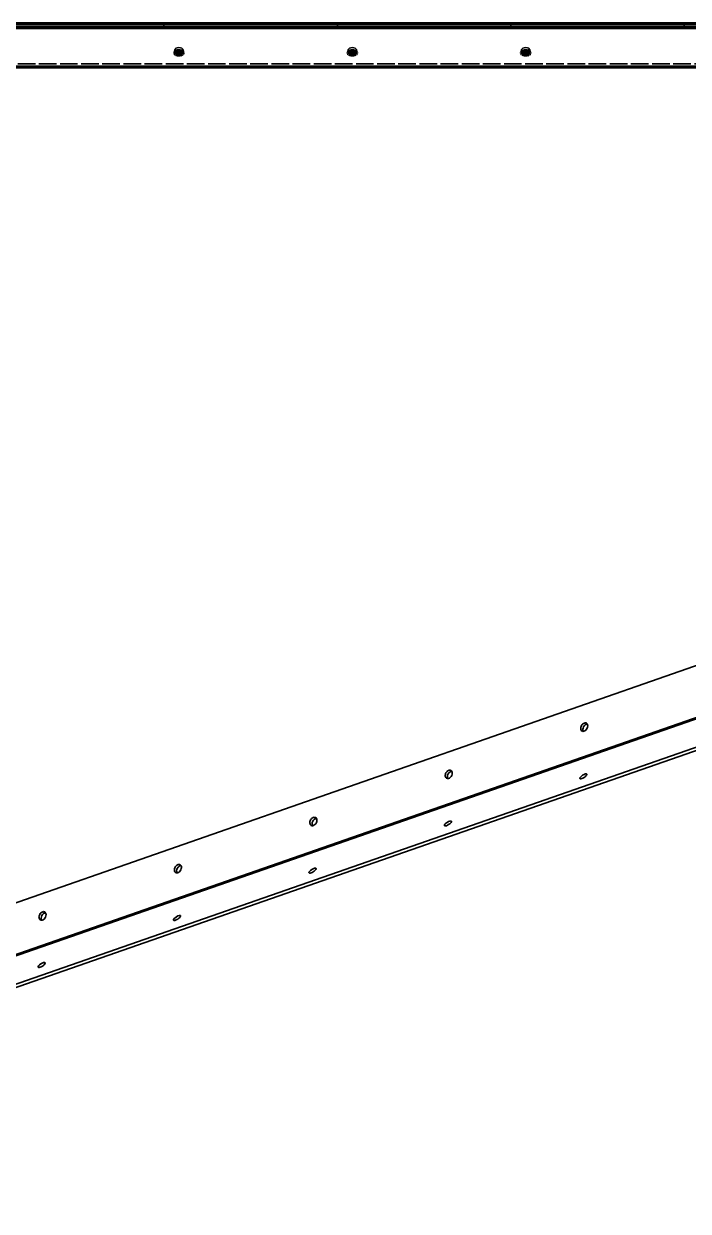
# Model space of a CAD drawing. Header units: millimetres. Extents: x 0 to 420, y 0 to 297.
# Drawn here: x 96.1 to 144, y 136.9 to 222.6 of the extents above; entities that cross this region are included whole.
import ezdxf

# ---------------------------------------------------------------- set-up
doc = ezdxf.new("R2010")
doc.units = ezdxf.units.MM
doc.linetypes.add('DASHED', pattern=[1.524, 1.27, -0.254])

msp = doc.modelspace()

# ---------------------------------------------------------------- linework, layer by layer
at = {"color": 1, "lineweight": 70}
for p, q in [((349.75, 222.563), (65.5, 222.563)), ((65.5, 222.313), (349.75, 222.313)), ((350.25, 222.268), (70.75, 222.268)), ((106.95, 220.466), (106.956, 220.499)), ((106.956, 220.432), (106.95, 220.466)), ((106.956, 220.499), (106.973, 220.532)), ((106.973, 220.4), (106.956, 220.432)), ((106.973, 220.532), (107.001, 220.561)), ((107.001, 220.37), (106.973, 220.4)), ((107.001, 220.561), (107.038, 220.587)), ((107.038, 220.344), (107.001, 220.37)), ((107.009, 220.568), (107.057, 220.539)), ((107.038, 220.587), (107.135, 220.625)), ((107.135, 220.307), (107.038, 220.344)), ((107.057, 220.539), (107.115, 220.517)), ((107.115, 220.517), (107.181, 220.503)), ((107.135, 220.625), (107.25, 220.638)), ((107.25, 220.294), (107.135, 220.307)), ((107.181, 220.503), (107.25, 220.498)), ((107.25, 220.638), (107.365, 220.625)), ((107.25, 220.498), (107.319, 220.503)), ((107.365, 220.307), (107.25, 220.294)), ((107.319, 220.503), (107.385, 220.517)), ((107.365, 220.625), (107.462, 220.587)), ((107.462, 220.344), (107.365, 220.307)), ((107.385, 220.517), (107.443, 220.539)), ((107.443, 220.539), (107.491, 220.568)), ((107.462, 220.587), (107.499, 220.561)), ((107.499, 220.37), (107.462, 220.344)), ((107.499, 220.561), (107.527, 220.532)), ((107.527, 220.4), (107.499, 220.37)), ((107.527, 220.532), (107.544, 220.499)), ((107.544, 220.432), (107.527, 220.4)), ((107.544, 220.499), (107.55, 220.466)), ((107.55, 220.466), (107.544, 220.432)), ((119.45, 220.466), (119.456, 220.499)), ((119.456, 220.432), (119.45, 220.466)), ((119.456, 220.499), (119.473, 220.532)), ((119.473, 220.4), (119.456, 220.432)), ((119.473, 220.532), (119.501, 220.561)), ((119.501, 220.37), (119.473, 220.4)), ((119.501, 220.561), (119.538, 220.587)), ((119.538, 220.344), (119.501, 220.37)), ((119.509, 220.568), (119.557, 220.539)), ((119.538, 220.587), (119.635, 220.625)), ((119.635, 220.307), (119.538, 220.344)), ((119.557, 220.539), (119.615, 220.517)), ((119.615, 220.517), (119.681, 220.503)), ((119.635, 220.625), (119.75, 220.638)), ((119.75, 220.294), (119.635, 220.307)), ((119.681, 220.503), (119.75, 220.498)), ((119.75, 220.638), (119.865, 220.625)), ((119.75, 220.498), (119.819, 220.503)), ((119.865, 220.307), (119.75, 220.294)), ((119.819, 220.503), (119.885, 220.517)), ((119.865, 220.625), (119.962, 220.587)), ((119.962, 220.344), (119.865, 220.307)), ((119.885, 220.517), (119.943, 220.539)), ((119.943, 220.539), (119.991, 220.568)), ((119.962, 220.587), (119.999, 220.561)), ((119.999, 220.37), (119.962, 220.344)), ((119.999, 220.561), (120.027, 220.532)), ((120.027, 220.4), (119.999, 220.37)), ((120.027, 220.532), (120.044, 220.499)), ((120.044, 220.432), (120.027, 220.4)), ((120.044, 220.499), (120.05, 220.466)), ((120.05, 220.466), (120.044, 220.432)), ((131.95, 220.466), (131.956, 220.499)), ((131.956, 220.432), (131.95, 220.466)), ((131.956, 220.499), (131.973, 220.532)), ((131.973, 220.4), (131.956, 220.432)), ((131.973, 220.532), (132.001, 220.561)), ((132.001, 220.37), (131.973, 220.4)), ((132.001, 220.561), (132.038, 220.587)), ((132.038, 220.344), (132.001, 220.37)), ((132.009, 220.568), (132.057, 220.539)), ((132.038, 220.587), (132.135, 220.625)), ((132.135, 220.307), (132.038, 220.344)), ((132.057, 220.539), (132.115, 220.517)), ((132.115, 220.517), (132.181, 220.503)), ((132.135, 220.625), (132.25, 220.638)), ((132.25, 220.294), (132.135, 220.307)), ((132.181, 220.503), (132.25, 220.498)), ((132.25, 220.638), (132.365, 220.625)), ((132.25, 220.498), (132.319, 220.503)), ((132.365, 220.307), (132.25, 220.294)), ((132.319, 220.503), (132.385, 220.517)), ((132.365, 220.625), (132.462, 220.587)), ((132.462, 220.344), (132.365, 220.307)), ((132.385, 220.517), (132.443, 220.539)), ((132.443, 220.539), (132.491, 220.568)), ((132.462, 220.587), (132.499, 220.561)), ((132.499, 220.37), (132.462, 220.344)), ((132.499, 220.561), (132.527, 220.532)), ((132.527, 220.4), (132.499, 220.37)), ((132.527, 220.532), (132.544, 220.499)), ((132.544, 220.432), (132.527, 220.4)), ((132.544, 220.499), (132.55, 220.466)), ((132.55, 220.466), (132.544, 220.432)), ((71.25, 219.462), (350.5, 219.462))]:
    msp.add_line(p, q, dxfattribs=at)
at = {"color": 5, "linetype": 'DASHED', "lineweight": 35}
for p, q in [((350.25, 222.563), (70.75, 222.563)), ((70.75, 222.313), (350.25, 222.313)), ((105.533, 222.563), (105.525, 222.563)), ((105.525, 222.563), (105.533, 222.563)), ((105.533, 222.313), (105.525, 222.313)), ((105.525, 222.313), (105.533, 222.313)), ((105.557, 222.563), (105.533, 222.563)), ((105.533, 222.563), (105.557, 222.563)), ((105.557, 222.313), (105.533, 222.313)), ((105.533, 222.313), (105.557, 222.313)), ((105.596, 222.563), (105.557, 222.563)), ((105.557, 222.563), (105.596, 222.563)), ((105.596, 222.313), (105.557, 222.313)), ((105.557, 222.313), (105.596, 222.313)), ((105.647, 222.563), (105.596, 222.563)), ((105.596, 222.563), (105.647, 222.563)), ((105.647, 222.313), (105.596, 222.313)), ((105.596, 222.313), (105.647, 222.313)), ((105.709, 222.563), (105.647, 222.563)), ((105.647, 222.563), (105.709, 222.563)), ((105.709, 222.313), (105.647, 222.313)), ((105.647, 222.313), (105.709, 222.313)), ((105.778, 222.563), (105.709, 222.563)), ((105.709, 222.563), (105.778, 222.563)), ((105.778, 222.313), (105.709, 222.313)), ((105.709, 222.313), (105.778, 222.313)), ((105.85, 222.563), (105.778, 222.563)), ((105.778, 222.563), (105.85, 222.563)), ((105.85, 222.313), (105.778, 222.313)), ((105.778, 222.313), (105.85, 222.313)), ((105.922, 222.563), (105.85, 222.563)), ((105.85, 222.563), (105.922, 222.563)), ((105.922, 222.313), (105.85, 222.313)), ((105.85, 222.313), (105.922, 222.313)), ((105.991, 222.563), (105.922, 222.563)), ((105.922, 222.563), (105.991, 222.563)), ((105.991, 222.313), (105.922, 222.313)), ((105.922, 222.313), (105.991, 222.313)), ((106.053, 222.563), (105.991, 222.563)), ((105.991, 222.563), (106.053, 222.563)), ((106.053, 222.313), (105.991, 222.313)), ((105.991, 222.313), (106.053, 222.313)), ((106.104, 222.563), (106.053, 222.563)), ((106.053, 222.563), (106.104, 222.563)), ((106.104, 222.313), (106.053, 222.313)), ((106.053, 222.313), (106.104, 222.313)), ((106.143, 222.563), (106.104, 222.563)), ((106.104, 222.563), (106.143, 222.563)), ((106.143, 222.313), (106.104, 222.313)), ((106.104, 222.313), (106.143, 222.313)), ((106.167, 222.563), (106.143, 222.563)), ((106.143, 222.563), (106.167, 222.563)), ((106.167, 222.313), (106.143, 222.313)), ((106.143, 222.313), (106.167, 222.313)), ((106.175, 222.563), (106.167, 222.563)), ((106.167, 222.563), (106.175, 222.563)), ((106.175, 222.313), (106.167, 222.313)), ((106.167, 222.313), (106.175, 222.313)), ((106.175, 222.563), (106.175, 222.313)), ((118.033, 222.563), (118.025, 222.563)), ((118.025, 222.563), (118.033, 222.563)), ((118.033, 222.313), (118.025, 222.313)), ((118.025, 222.313), (118.033, 222.313)), ((118.057, 222.563), (118.033, 222.563)), ((118.033, 222.563), (118.057, 222.563)), ((118.057, 222.313), (118.033, 222.313)), ((118.033, 222.313), (118.057, 222.313)), ((118.096, 222.563), (118.057, 222.563)), ((118.057, 222.563), (118.096, 222.563)), ((118.096, 222.313), (118.057, 222.313)), ((118.057, 222.313), (118.096, 222.313)), ((118.147, 222.563), (118.096, 222.563)), ((118.096, 222.563), (118.147, 222.563)), ((118.147, 222.313), (118.096, 222.313)), ((118.096, 222.313), (118.147, 222.313)), ((118.209, 222.563), (118.147, 222.563)), ((118.147, 222.563), (118.209, 222.563)), ((118.209, 222.313), (118.147, 222.313)), ((118.147, 222.313), (118.209, 222.313)), ((118.278, 222.563), (118.209, 222.563)), ((118.209, 222.563), (118.278, 222.563)), ((118.278, 222.313), (118.209, 222.313)), ((118.209, 222.313), (118.278, 222.313)), ((118.35, 222.563), (118.278, 222.563)), ((118.278, 222.563), (118.35, 222.563)), ((118.35, 222.313), (118.278, 222.313)), ((118.278, 222.313), (118.35, 222.313)), ((118.422, 222.563), (118.35, 222.563)), ((118.35, 222.563), (118.422, 222.563)), ((118.422, 222.313), (118.35, 222.313)), ((118.35, 222.313), (118.422, 222.313)), ((118.491, 222.563), (118.422, 222.563)), ((118.422, 222.563), (118.491, 222.563)), ((118.491, 222.313), (118.422, 222.313)), ((118.422, 222.313), (118.491, 222.313)), ((118.553, 222.563), (118.491, 222.563)), ((118.491, 222.563), (118.553, 222.563)), ((118.553, 222.313), (118.491, 222.313)), ((118.491, 222.313), (118.553, 222.313)), ((118.604, 222.563), (118.553, 222.563)), ((118.553, 222.563), (118.604, 222.563)), ((118.604, 222.313), (118.553, 222.313)), ((118.553, 222.313), (118.604, 222.313)), ((118.643, 222.563), (118.604, 222.563)), ((118.604, 222.563), (118.643, 222.563)), ((118.643, 222.313), (118.604, 222.313)), ((118.604, 222.313), (118.643, 222.313)), ((118.667, 222.563), (118.643, 222.563)), ((118.643, 222.563), (118.667, 222.563)), ((118.667, 222.313), (118.643, 222.313)), ((118.643, 222.313), (118.667, 222.313)), ((118.675, 222.563), (118.667, 222.563)), ((118.667, 222.563), (118.675, 222.563)), ((118.675, 222.313), (118.667, 222.313)), ((118.667, 222.313), (118.675, 222.313)), ((118.675, 222.563), (118.675, 222.313)), ((130.533, 222.563), (130.525, 222.563)), ((130.525, 222.563), (130.533, 222.563)), ((130.533, 222.313), (130.525, 222.313)), ((130.525, 222.313), (130.533, 222.313)), ((130.557, 222.563), (130.533, 222.563)), ((130.533, 222.563), (130.557, 222.563)), ((130.557, 222.313), (130.533, 222.313)), ((130.533, 222.313), (130.557, 222.313)), ((130.596, 222.563), (130.557, 222.563)), ((130.557, 222.563), (130.596, 222.563)), ((130.596, 222.313), (130.557, 222.313)), ((130.557, 222.313), (130.596, 222.313)), ((130.647, 222.563), (130.596, 222.563)), ((130.596, 222.563), (130.647, 222.563)), ((130.647, 222.313), (130.596, 222.313)), ((130.596, 222.313), (130.647, 222.313)), ((130.709, 222.563), (130.647, 222.563)), ((130.647, 222.563), (130.709, 222.563)), ((130.709, 222.313), (130.647, 222.313)), ((130.647, 222.313), (130.709, 222.313)), ((130.778, 222.563), (130.709, 222.563)), ((130.709, 222.563), (130.778, 222.563)), ((130.778, 222.313), (130.709, 222.313)), ((130.709, 222.313), (130.778, 222.313)), ((130.85, 222.563), (130.778, 222.563)), ((130.778, 222.563), (130.85, 222.563)), ((130.85, 222.313), (130.778, 222.313)), ((130.778, 222.313), (130.85, 222.313)), ((130.922, 222.563), (130.85, 222.563)), ((130.85, 222.563), (130.922, 222.563)), ((130.922, 222.313), (130.85, 222.313)), ((130.85, 222.313), (130.922, 222.313)), ((130.991, 222.563), (130.922, 222.563)), ((130.922, 222.563), (130.991, 222.563)), ((130.991, 222.313), (130.922, 222.313)), ((130.922, 222.313), (130.991, 222.313)), ((131.053, 222.563), (130.991, 222.563)), ((130.991, 222.563), (131.053, 222.563)), ((131.053, 222.313), (130.991, 222.313)), ((130.991, 222.313), (131.053, 222.313)), ((131.104, 222.563), (131.053, 222.563)), ((131.053, 222.563), (131.104, 222.563)), ((131.104, 222.313), (131.053, 222.313)), ((131.053, 222.313), (131.104, 222.313)), ((131.143, 222.563), (131.104, 222.563)), ((131.104, 222.563), (131.143, 222.563)), ((131.143, 222.313), (131.104, 222.313)), ((131.104, 222.313), (131.143, 222.313)), ((131.167, 222.563), (131.143, 222.563)), ((131.143, 222.563), (131.167, 222.563)), ((131.167, 222.313), (131.143, 222.313)), ((131.143, 222.313), (131.167, 222.313)), ((131.175, 222.563), (131.167, 222.563)), ((131.167, 222.563), (131.175, 222.563)), ((131.175, 222.313), (131.167, 222.313)), ((131.167, 222.313), (131.175, 222.313)), ((131.175, 222.563), (131.175, 222.313)), ((143.033, 222.563), (143.025, 222.563)), ((143.025, 222.563), (143.033, 222.563)), ((143.033, 222.313), (143.025, 222.313)), ((143.025, 222.313), (143.033, 222.313)), ((143.057, 222.563), (143.033, 222.563)), ((143.033, 222.563), (143.057, 222.563)), ((143.057, 222.313), (143.033, 222.313)), ((143.033, 222.313), (143.057, 222.313)), ((143.096, 222.563), (143.057, 222.563)), ((143.057, 222.563), (143.096, 222.563)), ((143.096, 222.313), (143.057, 222.313)), ((143.057, 222.313), (143.096, 222.313)), ((143.147, 222.563), (143.096, 222.563)), ((143.096, 222.563), (143.147, 222.563)), ((143.147, 222.313), (143.096, 222.313)), ((143.096, 222.313), (143.147, 222.313)), ((143.209, 222.563), (143.147, 222.563)), ((143.147, 222.563), (143.209, 222.563)), ((143.209, 222.313), (143.147, 222.313)), ((143.147, 222.313), (143.209, 222.313)), ((143.278, 222.563), (143.209, 222.563)), ((143.209, 222.563), (143.278, 222.563)), ((143.278, 222.313), (143.209, 222.313)), ((143.209, 222.313), (143.278, 222.313)), ((143.35, 222.563), (143.278, 222.563)), ((143.278, 222.563), (143.35, 222.563)), ((143.35, 222.313), (143.278, 222.313)), ((143.278, 222.313), (143.35, 222.313)), ((143.422, 222.563), (143.35, 222.563)), ((143.35, 222.563), (143.422, 222.563)), ((143.422, 222.313), (143.35, 222.313)), ((143.35, 222.313), (143.422, 222.313)), ((143.491, 222.563), (143.422, 222.563)), ((143.422, 222.563), (143.491, 222.563)), ((143.491, 222.313), (143.422, 222.313)), ((143.422, 222.313), (143.491, 222.313)), ((143.553, 222.563), (143.491, 222.563)), ((143.491, 222.563), (143.553, 222.563)), ((143.553, 222.313), (143.491, 222.313)), ((143.491, 222.313), (143.553, 222.313)), ((143.604, 222.563), (143.553, 222.563)), ((143.553, 222.563), (143.604, 222.563)), ((143.604, 222.313), (143.553, 222.313)), ((143.553, 222.313), (143.604, 222.313)), ((143.643, 222.563), (143.604, 222.563)), ((143.604, 222.563), (143.643, 222.563)), ((143.643, 222.313), (143.604, 222.313)), ((143.604, 222.313), (143.643, 222.313)), ((143.667, 222.563), (143.643, 222.563)), ((143.643, 222.563), (143.667, 222.563)), ((143.667, 222.313), (143.643, 222.313)), ((143.643, 222.313), (143.667, 222.313)), ((143.675, 222.563), (143.667, 222.563)), ((143.667, 222.563), (143.675, 222.563)), ((143.675, 222.313), (143.667, 222.313)), ((143.667, 222.313), (143.675, 222.313)), ((143.675, 222.563), (143.675, 222.313)), ((106.956, 220.704), (106.95, 220.67)), ((106.95, 220.67), (106.965, 220.617)), ((106.973, 220.736), (106.956, 220.704)), ((106.965, 220.617), (107.009, 220.568)), ((107.001, 220.766), (106.973, 220.736)), ((107.038, 220.792), (107.001, 220.766)), ((107.135, 220.829), (107.038, 220.792)), ((107.25, 220.843), (107.135, 220.829)), ((107.365, 220.829), (107.25, 220.843)), ((107.462, 220.792), (107.365, 220.829)), ((107.499, 220.766), (107.462, 220.792)), ((107.491, 220.568), (107.535, 220.617)), ((107.527, 220.736), (107.499, 220.766)), ((107.544, 220.704), (107.527, 220.736)), ((107.535, 220.617), (107.55, 220.67)), ((107.55, 220.67), (107.544, 220.704)), ((107.55, 220.67), (107.55, 220.466)), ((119.456, 220.704), (119.45, 220.67)), ((119.45, 220.67), (119.465, 220.617)), ((119.473, 220.736), (119.456, 220.704)), ((119.465, 220.617), (119.509, 220.568)), ((119.501, 220.766), (119.473, 220.736)), ((119.538, 220.792), (119.501, 220.766)), ((119.635, 220.829), (119.538, 220.792)), ((119.75, 220.843), (119.635, 220.829)), ((119.865, 220.829), (119.75, 220.843)), ((119.962, 220.792), (119.865, 220.829)), ((119.999, 220.766), (119.962, 220.792)), ((119.991, 220.568), (120.035, 220.617)), ((120.027, 220.736), (119.999, 220.766)), ((120.044, 220.704), (120.027, 220.736)), ((120.035, 220.617), (120.05, 220.67)), ((120.05, 220.67), (120.044, 220.704)), ((120.05, 220.67), (120.05, 220.466)), ((131.956, 220.704), (131.95, 220.67)), ((131.95, 220.67), (131.965, 220.617)), ((131.973, 220.736), (131.956, 220.704)), ((131.965, 220.617), (132.009, 220.568)), ((132.001, 220.766), (131.973, 220.736)), ((132.038, 220.792), (132.001, 220.766)), ((132.135, 220.829), (132.038, 220.792)), ((132.25, 220.843), (132.135, 220.829)), ((132.365, 220.829), (132.25, 220.843)), ((132.462, 220.792), (132.365, 220.829)), ((132.499, 220.766), (132.462, 220.792)), ((132.491, 220.568), (132.535, 220.617)), ((132.527, 220.736), (132.499, 220.766)), ((132.544, 220.704), (132.527, 220.736)), ((132.535, 220.617), (132.55, 220.67)), ((132.55, 220.67), (132.544, 220.704)), ((132.55, 220.67), (132.55, 220.466)), ((71.25, 219.667), (350.5, 219.667))]:
    msp.add_line(p, q, dxfattribs=at)
at = {"color": 1, "lineweight": 35}
for p, q in [((46.39, 142.065), (268.352, 219.442)), ((50.49, 139.766), (268.743, 215.85)), ((268.715, 215.736), (50.462, 139.652)), ((49.099, 137.136), (267.157, 213.152)), ((49.227, 136.937), (267.285, 212.953)), ((136.383, 172.094), (136.432, 172.124)), ((136.432, 172.124), (136.481, 172.143)), ((136.481, 172.143), (136.531, 172.15)), ((136.531, 172.15), (136.577, 172.146)), ((136.577, 172.146), (136.619, 172.13)), ((136.619, 172.13), (136.66, 172.098)), ((136.21, 171.777), (136.219, 171.837)), ((136.212, 171.72), (136.21, 171.777)), ((136.223, 171.668), (136.212, 171.72)), ((136.219, 171.837), (136.237, 171.896)), ((136.243, 171.623), (136.223, 171.668)), ((136.237, 171.896), (136.263, 171.954)), ((136.272, 171.586), (136.243, 171.623)), ((136.263, 171.954), (136.297, 172.008)), ((136.308, 171.56), (136.272, 171.586)), ((136.297, 172.008), (136.338, 172.055)), ((136.369, 171.54), (136.308, 171.56)), ((136.338, 172.055), (136.383, 172.094)), ((136.383, 171.782), (136.367, 171.693)), ((136.367, 171.693), (136.372, 171.61)), ((136.438, 171.545), (136.369, 171.54)), ((136.372, 171.61), (136.399, 171.539)), ((136.419, 171.869), (136.383, 171.782)), ((136.473, 171.947), (136.419, 171.869)), ((136.508, 171.573), (136.438, 171.545)), ((136.539, 172.009), (136.473, 171.947)), ((136.575, 171.621), (136.508, 171.573)), ((136.611, 172.049), (136.539, 172.009)), ((136.634, 171.687), (136.575, 171.621)), ((136.685, 172.065), (136.611, 172.049)), ((136.679, 171.765), (136.634, 171.687)), ((136.66, 172.098), (136.692, 172.053)), ((136.708, 171.849), (136.679, 171.765)), ((136.692, 172.053), (136.711, 171.997)), ((136.717, 171.933), (136.708, 171.849)), ((136.711, 171.997), (136.717, 171.933)), ((126.577, 168.652), (126.622, 168.692)), ((126.622, 168.692), (126.671, 168.721)), ((126.671, 168.721), (126.721, 168.74)), ((126.721, 168.74), (126.77, 168.748)), ((126.77, 168.748), (126.816, 168.743)), ((126.816, 168.743), (126.858, 168.728)), ((126.858, 168.728), (126.9, 168.696)), ((126.9, 168.696), (126.931, 168.65)), ((126.45, 168.375), (126.458, 168.434)), ((126.451, 168.318), (126.45, 168.375)), ((126.462, 168.266), (126.451, 168.318)), ((126.458, 168.434), (126.476, 168.494)), ((126.482, 168.22), (126.462, 168.266)), ((126.476, 168.494), (126.502, 168.552)), ((126.511, 168.184), (126.482, 168.22)), ((126.502, 168.552), (126.536, 168.605)), ((126.547, 168.157), (126.511, 168.184)), ((126.536, 168.605), (126.577, 168.652)), ((126.609, 168.138), (126.547, 168.157)), ((126.622, 168.379), (126.606, 168.291)), ((126.606, 168.291), (126.611, 168.207)), ((126.677, 168.142), (126.609, 168.138)), ((126.611, 168.207), (126.638, 168.137)), ((126.658, 168.466), (126.622, 168.379)), ((126.712, 168.544), (126.658, 168.466)), ((126.747, 168.17), (126.677, 168.142)), ((126.778, 168.606), (126.712, 168.544)), ((126.814, 168.219), (126.747, 168.17)), ((126.851, 168.647), (126.778, 168.606)), ((126.873, 168.284), (126.814, 168.219)), ((126.924, 168.663), (126.851, 168.647)), ((126.918, 168.363), (126.873, 168.284)), ((126.947, 168.447), (126.918, 168.363)), ((126.931, 168.65), (126.95, 168.595)), ((126.957, 168.531), (126.947, 168.447)), ((126.95, 168.595), (126.957, 168.531)), ((136.145, 168.157), (136.149, 168.182)), ((136.15, 168.138), (136.145, 168.157)), ((136.149, 168.182), (136.187, 168.244)), ((136.179, 168.121), (136.15, 168.138)), ((136.229, 168.121), (136.179, 168.121)), ((136.187, 168.244), (136.257, 168.314)), ((136.296, 168.138), (136.229, 168.121)), ((136.257, 168.314), (136.35, 168.383)), ((136.374, 168.172), (136.296, 168.138)), ((136.35, 168.383), (136.45, 168.439)), ((136.454, 168.217), (136.374, 168.172)), ((136.45, 168.439), (136.544, 168.473)), ((136.53, 168.271), (136.454, 168.217)), ((136.592, 168.328), (136.53, 168.271)), ((136.544, 168.473), (136.616, 168.482)), ((136.637, 168.382), (136.592, 168.328)), ((136.616, 168.482), (136.64, 168.476)), ((136.659, 168.429), (136.637, 168.382)), ((136.64, 168.476), (136.655, 168.463)), ((136.655, 168.463), (136.659, 168.429)), ((116.816, 165.25), (116.862, 165.289)), ((116.862, 165.289), (116.91, 165.319)), ((116.91, 165.319), (116.96, 165.338)), ((116.96, 165.338), (117.009, 165.345)), ((117.009, 165.345), (117.055, 165.341)), ((117.055, 165.341), (117.097, 165.325)), ((117.163, 165.26), (117.09, 165.244)), ((117.097, 165.325), (117.139, 165.293)), ((117.139, 165.293), (117.17, 165.248)), ((116.689, 164.972), (116.697, 165.031)), ((116.69, 164.915), (116.689, 164.972)), ((116.701, 164.863), (116.69, 164.915)), ((116.697, 165.031), (116.715, 165.091)), ((116.722, 164.818), (116.701, 164.863)), ((116.715, 165.091), (116.741, 165.149)), ((116.75, 164.781), (116.722, 164.818)), ((116.741, 165.149), (116.776, 165.202)), ((116.786, 164.754), (116.75, 164.781)), ((116.776, 165.202), (116.816, 165.25)), ((116.848, 164.735), (116.786, 164.754)), ((116.861, 164.977), (116.845, 164.888)), ((116.845, 164.888), (116.85, 164.805)), ((116.916, 164.74), (116.848, 164.735)), ((116.85, 164.805), (116.877, 164.734)), ((116.898, 165.064), (116.861, 164.977)), ((116.951, 165.141), (116.898, 165.064)), ((116.987, 164.767), (116.916, 164.74)), ((117.017, 165.203), (116.951, 165.141)), ((117.054, 164.816), (116.987, 164.767)), ((117.09, 165.244), (117.017, 165.203)), ((117.112, 164.882), (117.054, 164.816)), ((117.157, 164.96), (117.112, 164.882)), ((117.186, 165.044), (117.157, 164.96)), ((117.17, 165.248), (117.189, 165.192)), ((117.196, 165.128), (117.186, 165.044)), ((117.189, 165.192), (117.196, 165.128)), ((126.384, 164.755), (126.389, 164.779)), ((126.39, 164.735), (126.384, 164.755)), ((126.389, 164.779), (126.426, 164.841)), ((126.418, 164.718), (126.39, 164.735)), ((126.468, 164.718), (126.418, 164.718)), ((126.426, 164.841), (126.496, 164.912)), ((126.536, 164.736), (126.468, 164.718)), ((126.496, 164.912), (126.589, 164.98)), ((126.613, 164.769), (126.536, 164.736)), ((126.589, 164.98), (126.689, 165.036)), ((126.693, 164.815), (126.613, 164.769)), ((126.689, 165.036), (126.783, 165.071)), ((126.769, 164.869), (126.693, 164.815)), ((126.832, 164.925), (126.769, 164.869)), ((126.783, 165.071), (126.855, 165.079)), ((126.876, 164.98), (126.832, 164.925)), ((126.855, 165.079), (126.879, 165.073)), ((126.898, 165.026), (126.876, 164.98)), ((126.879, 165.073), (126.894, 165.06)), ((126.894, 165.06), (126.898, 165.026)), ((107.015, 161.8), (107.055, 161.847)), ((107.055, 161.847), (107.101, 161.886)), ((107.101, 161.886), (107.149, 161.916)), ((107.149, 161.916), (107.199, 161.935)), ((107.199, 161.935), (107.248, 161.942)), ((107.248, 161.942), (107.294, 161.938)), ((107.329, 161.841), (107.256, 161.801)), ((107.294, 161.938), (107.337, 161.922)), ((107.402, 161.857), (107.329, 161.841)), ((107.337, 161.922), (107.378, 161.89)), ((107.378, 161.89), (107.409, 161.845)), ((107.409, 161.845), (107.428, 161.789)), ((106.928, 161.569), (106.936, 161.629)), ((106.929, 161.512), (106.928, 161.569)), ((106.94, 161.46), (106.929, 161.512)), ((106.936, 161.629), (106.954, 161.688)), ((106.961, 161.415), (106.94, 161.46)), ((106.954, 161.688), (106.98, 161.746)), ((106.989, 161.378), (106.961, 161.415)), ((106.98, 161.746), (107.015, 161.8)), ((107.026, 161.351), (106.989, 161.378)), ((107.087, 161.332), (107.026, 161.351)), ((107.1, 161.574), (107.084, 161.485)), ((107.084, 161.485), (107.09, 161.402)), ((107.155, 161.337), (107.087, 161.332)), ((107.09, 161.402), (107.116, 161.331)), ((107.137, 161.661), (107.1, 161.574)), ((107.19, 161.739), (107.137, 161.661)), ((107.226, 161.364), (107.155, 161.337)), ((107.256, 161.801), (107.19, 161.739)), ((107.293, 161.413), (107.226, 161.364)), ((107.351, 161.479), (107.293, 161.413)), ((107.396, 161.557), (107.351, 161.479)), ((107.425, 161.641), (107.396, 161.557)), ((107.435, 161.725), (107.425, 161.641)), ((107.428, 161.789), (107.435, 161.725)), ((116.623, 161.352), (116.628, 161.377)), ((116.629, 161.333), (116.623, 161.352)), ((116.628, 161.377), (116.665, 161.438)), ((116.657, 161.315), (116.629, 161.333)), ((116.708, 161.315), (116.657, 161.315)), ((116.665, 161.438), (116.736, 161.509)), ((116.775, 161.333), (116.708, 161.315)), ((116.736, 161.509), (116.828, 161.577)), ((116.852, 161.366), (116.775, 161.333)), ((116.828, 161.577), (116.929, 161.633)), ((116.933, 161.412), (116.852, 161.366)), ((116.929, 161.633), (117.022, 161.668)), ((117.008, 161.466), (116.933, 161.412)), ((117.071, 161.523), (117.008, 161.466)), ((117.022, 161.668), (117.094, 161.677)), ((117.115, 161.577), (117.071, 161.523)), ((117.094, 161.677), (117.118, 161.67)), ((117.137, 161.624), (117.115, 161.577)), ((117.118, 161.67), (117.133, 161.658)), ((117.133, 161.658), (117.137, 161.624)), ((97.254, 158.397), (97.294, 158.444)), ((97.294, 158.444), (97.34, 158.484)), ((97.34, 158.484), (97.388, 158.513)), ((97.388, 158.513), (97.438, 158.532)), ((97.438, 158.532), (97.487, 158.54)), ((97.487, 158.54), (97.534, 158.535)), ((97.568, 158.439), (97.495, 158.398)), ((97.534, 158.535), (97.576, 158.52)), ((97.641, 158.455), (97.568, 158.439)), ((97.576, 158.52), (97.617, 158.488)), ((97.617, 158.488), (97.648, 158.442)), ((97.648, 158.442), (97.667, 158.386)), ((97.167, 158.166), (97.175, 158.226)), ((97.168, 158.11), (97.167, 158.166)), ((97.18, 158.058), (97.168, 158.11)), ((97.175, 158.226), (97.193, 158.286)), ((97.2, 158.012), (97.18, 158.058)), ((97.193, 158.286), (97.22, 158.343)), ((97.229, 157.976), (97.2, 158.012)), ((97.22, 158.343), (97.254, 158.397)), ((97.265, 157.949), (97.229, 157.976)), ((97.326, 157.93), (97.265, 157.949)), ((97.339, 158.171), (97.323, 158.082)), ((97.323, 158.082), (97.329, 157.999)), ((97.394, 157.934), (97.326, 157.93)), ((97.329, 157.999), (97.355, 157.929)), ((97.376, 158.258), (97.339, 158.171)), ((97.429, 158.336), (97.376, 158.258)), ((97.465, 157.962), (97.394, 157.934)), ((97.495, 158.398), (97.429, 158.336)), ((97.532, 158.01), (97.465, 157.962)), ((97.59, 158.076), (97.532, 158.01)), ((97.636, 158.154), (97.59, 158.076)), ((97.664, 158.239), (97.636, 158.154)), ((97.674, 158.323), (97.664, 158.239)), ((97.667, 158.386), (97.674, 158.323)), ((106.862, 157.949), (106.867, 157.974)), ((106.868, 157.93), (106.862, 157.949)), ((106.867, 157.974), (106.904, 158.036)), ((106.896, 157.913), (106.868, 157.93)), ((106.947, 157.913), (106.896, 157.913)), ((106.904, 158.036), (106.975, 158.106)), ((107.014, 157.93), (106.947, 157.913)), ((106.975, 158.106), (107.067, 158.175)), ((107.091, 157.964), (107.014, 157.93)), ((107.067, 158.175), (107.168, 158.231)), ((107.172, 158.009), (107.091, 157.964)), ((107.168, 158.231), (107.261, 158.265)), ((107.247, 158.063), (107.172, 158.009)), ((107.31, 158.12), (107.247, 158.063)), ((107.261, 158.265), (107.333, 158.274)), ((107.354, 158.174), (107.31, 158.12)), ((107.333, 158.274), (107.357, 158.268)), ((107.376, 158.221), (107.354, 158.174)), ((107.357, 158.268), (107.372, 158.255)), ((107.372, 158.255), (107.376, 158.221)), ((97.102, 154.547), (97.106, 154.571)), ((97.107, 154.527), (97.102, 154.547)), ((97.106, 154.571), (97.143, 154.633)), ((97.136, 154.51), (97.107, 154.527)), ((97.186, 154.51), (97.136, 154.51)), ((97.143, 154.633), (97.214, 154.704)), ((97.253, 154.528), (97.186, 154.51)), ((97.214, 154.704), (97.306, 154.772)), ((97.331, 154.561), (97.253, 154.528)), ((97.306, 154.772), (97.407, 154.828)), ((97.411, 154.607), (97.331, 154.561)), ((97.407, 154.828), (97.5, 154.863)), ((97.486, 154.661), (97.411, 154.607)), ((97.549, 154.717), (97.486, 154.661)), ((97.5, 154.863), (97.572, 154.871)), ((97.594, 154.771), (97.549, 154.717)), ((97.572, 154.871), (97.596, 154.865)), ((97.615, 154.818), (97.594, 154.771)), ((97.596, 154.865), (97.612, 154.852)), ((97.612, 154.852), (97.615, 154.818))]:
    msp.add_line(p, q, dxfattribs=at)

doc.saveas('drawing.dxf')
